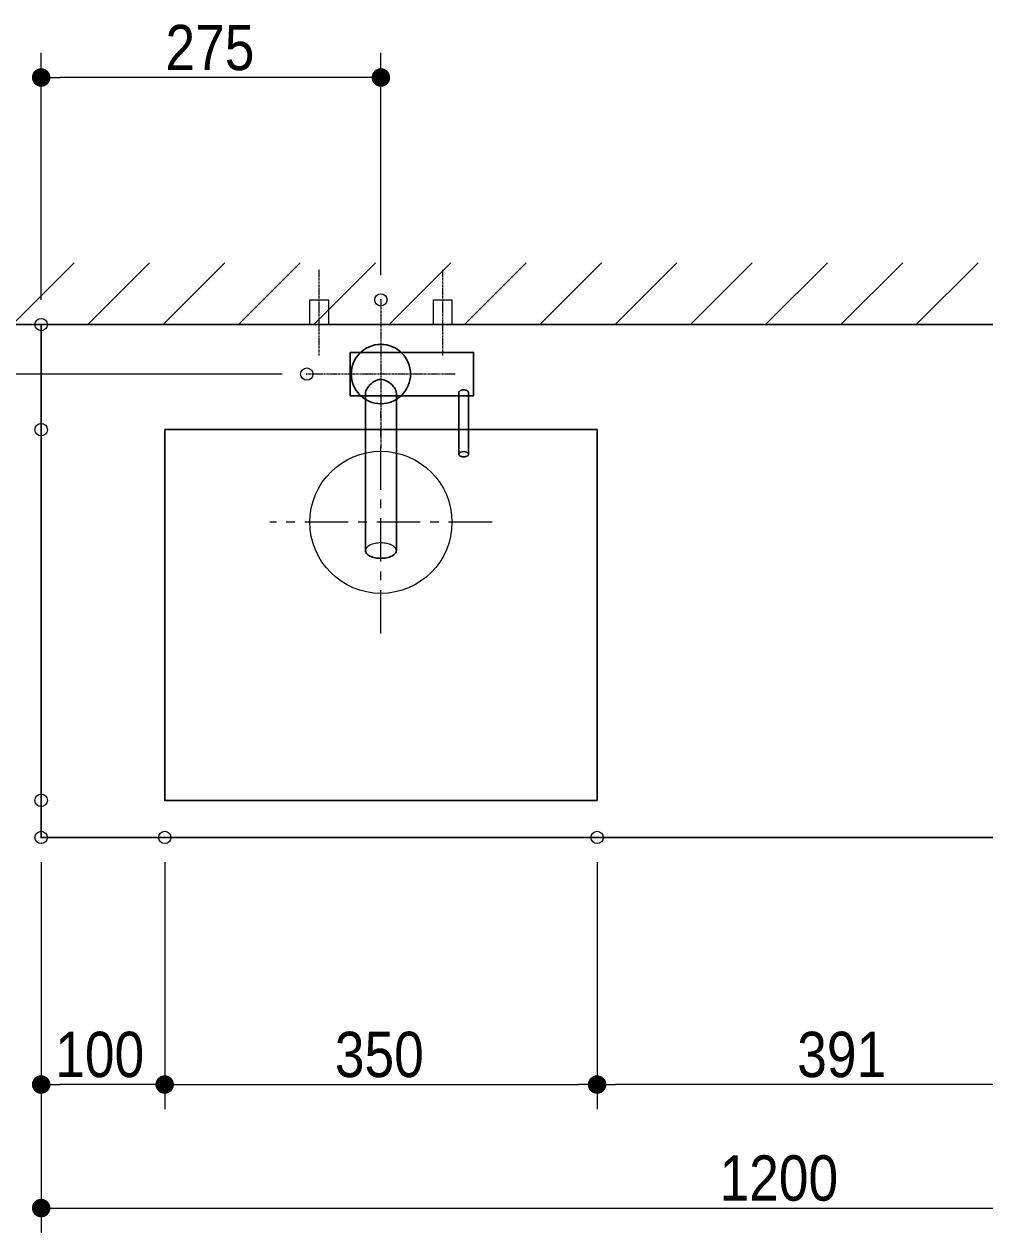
# Model space of a CAD drawing. Units: millimetres, scale not verified. Extents: x -6062 to 6062, y -3045 to 3045.
# Drawn here: x -4826 to -4049, y 545 to 1523 of the extents above; entities that cross this region are included whole.
import ezdxf
from ezdxf.enums import TextEntityAlignment as Align

# ---------------------------------------------------------------- set-up
doc = ezdxf.new("R2010")
doc.units = ezdxf.units.MM
doc.header["$LTSCALE"] = 20
doc.header["$PDMODE"] = 32
doc.header["$PDSIZE"] = 10
doc.linetypes.add('USER2', pattern=[2.91, 1.76, -0.4, 0.35, -0.4])
for name, color, linetype, lineweight in [('0-0_4給排水', 7, 'Continuous', 15), ('0-2_2寸法-1', 7, 'Continuous', 15), ('0-3_0', 7, 'Continuous', 25), ('0-5_5ボウル・キャビネット', 7, 'Continuous', 15), ('0-6_2寸法-2', 7, 'Continuous', 15)]:
    doc.layers.add(name, color=color, linetype=linetype, lineweight=lineweight)
doc.layers.add('0-4_Defpoints', color=7, linetype='Continuous')
doc.styles.add('ＭＳ Ｐゴシック', font='')
doc.styles.get('ＭＳ Ｐゴシック').set_extended_font_data('MS PGothic')

# ---------------------------------------------------------------- blocks, each defined once
blk = doc.blocks.new('_Dot')
at = {"layer": '0-3_0'}
blk.add_line((-10, 0), (-20, 0), dxfattribs=at)
for points in [[(0, 0), (-10, 0), (-9.92, 1.25)], [(0, 0), (-9.92, -1.25), (-10, 0)], [(0, 0), (-9.92, 1.25), (-9.69, 2.49)], [(0, 0), (-9.69, -2.49), (-9.92, -1.25)], [(0, 0), (-9.69, 2.49), (-9.3, 3.68)], [(0, 0), (-9.3, -3.68), (-9.69, -2.49)], [(0, 0), (-9.3, 3.68), (-8.76, 4.82)], [(0, 0), (-8.76, -4.82), (-9.3, -3.68)], [(0, 0), (-8.76, 4.82), (-8.09, 5.88)], [(0, 0), (-8.09, -5.88), (-8.76, -4.82)], [(0, 0), (-8.09, 5.88), (-7.29, 6.85)], [(0, 0), (-7.29, -6.85), (-8.09, -5.88)], [(0, 0), (-7.29, 6.85), (-6.37, 7.71)], [(0, 0), (-6.37, -7.71), (-7.29, -6.85)], [(0, 0), (-6.37, 7.71), (-5.36, 8.44)], [(0, 0), (-5.36, -8.44), (-6.37, -7.71)], [(0, 0), (-5.36, 8.44), (-4.26, 9.05)], [(0, 0), (-4.26, -9.05), (-5.36, -8.44)], [(0, 0), (-4.26, 9.05), (-3.09, 9.51)], [(0, 0), (-3.09, -9.51), (-4.26, -9.05)], [(0, 0), (-3.09, 9.51), (-1.87, 9.82)], [(0, 0), (-1.87, -9.82), (-3.09, -9.51)], [(0, 0), (-1.87, 9.82), (-0.63, 9.98)], [(0, 0), (-0.63, -9.98), (-1.87, -9.82)], [(0, 0), (-0.63, 9.98), (0.63, 9.98)], [(0, 0), (0.63, -9.98), (-0.63, -9.98)], [(0, 0), (0.63, 9.98), (1.87, 9.82)], [(0, 0), (1.87, 9.82), (3.09, 9.51)], [(0, 0), (3.09, 9.51), (4.26, 9.05)], [(0, 0), (4.26, 9.05), (5.36, 8.44)], [(0, 0), (5.36, 8.44), (6.37, 7.71)], [(0, 0), (6.37, 7.71), (7.29, 6.85)], [(0, 0), (7.29, 6.85), (8.09, 5.88)], [(0, 0), (8.09, 5.88), (8.76, 4.82)], [(0, 0), (8.76, 4.82), (9.3, 3.68)], [(0, 0), (9.3, 3.68), (9.69, 2.49)], [(0, 0), (9.69, 2.49), (9.92, 1.25)], [(0, 0), (9.92, 1.25), (10, 0)], [(0, 0), (1.87, -9.82), (0.63, -9.98)], [(0, 0), (3.09, -9.51), (1.87, -9.82)], [(0, 0), (4.26, -9.05), (3.09, -9.51)], [(0, 0), (5.36, -8.44), (4.26, -9.05)], [(0, 0), (6.37, -7.71), (5.36, -8.44)], [(0, 0), (7.29, -6.85), (6.37, -7.71)], [(0, 0), (8.09, -5.88), (7.29, -6.85)], [(0, 0), (8.76, -4.82), (8.09, -5.88)], [(0, 0), (9.3, -3.68), (8.76, -4.82)], [(0, 0), (9.69, -2.49), (9.3, -3.68)], [(0, 0), (9.92, -1.25), (9.69, -2.49)], [(0, 0), (10, 0), (9.92, -1.25)]]:
    blk.add_solid(points, dxfattribs=at)
blk = doc.blocks.new('グループ-17')
at = {"layer": '0-0_4給排水', "linetype": 'USER2'}
for p, q in [((-55000, 26000), (-55000, 23600)), ((-55000, 26000), (-55000, 23600)), ((-53800, 24800), (-56200, 24800))]:
    blk.add_line(p, q, dxfattribs=at)
at = {"layer": '0-0_4給排水', "lineweight": 30}
blk.add_lwpolyline([(-55500, 25150), (-53500, 25150), (-53500, 24450), (-55500, 24450)], close=True, dxfattribs=at)
for points in [[(-55014.3, 24712.3), (-55027, 24710.9), (-55052, 24705.4), (-55076, 24697), (-55098.8, 24686.1), (-55120.3, 24673.2), (-55140.5, 24658.8), (-55159.3, 24643.3), (-55176.7, 24626.9), (-55192.5, 24609.9), (-55206.8, 24592.6), (-55219.4, 24575.2), (-55230, 24557.9), (-55238.6, 24541.1), (-55244.9, 24525.1), (-55248.7, 24510.1), (-55249.7, 24503.1), (-55250, 24496.5), (-55250, 21942.1), (-55249, 21930.9), (-55245.8, 21919.4), (-55240.3, 21907.7), (-55232.4, 21896.1), (-55222.1, 21884.7), (-55209.2, 21873.7), (-55194.1, 21863.3), (-55176.8, 21853.7), (-55157.6, 21845.1), (-55136.8, 21837.5), (-55114.8, 21831.1), (-55092, 21825.9), (-55068.8, 21821.9), (-55045.5, 21819.2), (-55022.5, 21817.6), (-55000, 21817.1), (-54977.5, 21817.6), (-54954.5, 21819.2), (-54931.2, 21821.9), (-54908, 21825.9), (-54885.2, 21831.1)], [(-54885.2, 21831.1), (-54863.2, 21837.5), (-54842.4, 21845.1), (-54823.2, 21853.7), (-54805.9, 21863.3), (-54790.8, 21873.7), (-54777.9, 21884.7), (-54767.6, 21896.1), (-54759.7, 21907.7), (-54754.2, 21919.4), (-54751, 21930.9), (-54750, 21942.1), (-54750, 24496.9), (-54750.3, 24503.5), (-54751.3, 24510.5), (-54755.2, 24525.4), (-54761.5, 24541.5), (-54770.2, 24558.4), (-54781, 24575.8), (-54793.9, 24593.5), (-54808.4, 24611), (-54824.6, 24628.2), (-54842.4, 24644.8), (-54861.4, 24660.3), (-54882, 24674.7), (-54903.8, 24687.4), (-54926.8, 24698.1), (-54951, 24706.2), (-54976, 24711.3), (-54988.7, 24712.5), (-55001.5, 24712.9), (-55014.3, 24712.3)], [(-53580.3, 23497.4), (-53580, 23501), (-53580, 24496.9), (-53580.4, 24500.9), (-53581.5, 24505), (-53583.5, 24509.2), (-53586.1, 24513.4), (-53589.5, 24517.6), (-53593.6, 24521.6), (-53598.3, 24525.5), (-53603.6, 24529.2), (-53609.4, 24532.7), (-53615.7, 24535.8), (-53622.5, 24538.5), (-53629.6, 24540.7), (-53637.1, 24542.6), (-53644.7, 24543.9), (-53652.5, 24544.7), (-53660.4, 24544.9), (-53668.3, 24544.6), (-53676, 24543.8), (-53683.6, 24542.4), (-53691, 24540.6), (-53698, 24538.3), (-53704.7, 24535.5), (-53711, 24532.5), (-53716.7, 24529.1), (-53722, 24525.4), (-53726.6, 24521.5), (-53730.6, 24517.4), (-53733.9, 24513.3), (-53736.6, 24509.1), (-53738.5, 24504.9), (-53739.6, 24500.8), (-53740, 24496.8), (-53740, 23501), (-53739.7, 23497.4), (-53738.7, 23493.7), (-53736.9, 23490), (-53734.4, 23486.2)], [(-53734.4, 23486.2), (-53731.1, 23482.6), (-53727, 23479.1), (-53722.1, 23475.7), (-53716.6, 23472.7), (-53710.4, 23469.9), (-53703.8, 23467.5), (-53696.7, 23465.4), (-53689.4, 23463.8), (-53682, 23462.5), (-53674.6, 23461.6), (-53667.2, 23461.1), (-53660, 23461), (-53652.8, 23461.1), (-53645.4, 23461.6), (-53638, 23462.5), (-53630.6, 23463.8), (-53623.3, 23465.4), (-53616.2, 23467.5), (-53609.6, 23469.9), (-53603.4, 23472.7), (-53597.9, 23475.7), (-53593, 23479.1), (-53588.9, 23482.6), (-53585.6, 23486.2), (-53583.1, 23490), (-53581.3, 23493.7), (-53580.3, 23497.4)]]:
    blk.add_lwpolyline(points, dxfattribs=at)
at = {"layer": '0-0_4給排水'}
for points in [[(-53580, 23501), (-53580.3, 23504.6), (-53581.3, 23508.2), (-53583.1, 23512), (-53585.6, 23515.7), (-53588.9, 23519.3), (-53593, 23522.9), (-53597.9, 23526.2), (-53603.4, 23529.2), (-53609.6, 23532), (-53616.2, 23534.4), (-53623.3, 23536.5), (-53630.6, 23538.2), (-53638, 23539.4), (-53645.4, 23540.3), (-53652.8, 23540.8), (-53660, 23541), (-53667.2, 23540.8), (-53674.6, 23540.3), (-53682, 23539.4), (-53689.4, 23538.2), (-53696.7, 23536.5), (-53703.8, 23534.4), (-53710.4, 23532), (-53716.6, 23529.2), (-53722.1, 23526.2), (-53727, 23522.9), (-53731.1, 23519.3), (-53734.4, 23515.7), (-53736.9, 23512), (-53738.7, 23508.2), (-53739.7, 23504.6), (-53740, 23501)], [(-54750, 21942.1), (-54751, 21953.3), (-54754.2, 21964.9), (-54759.7, 21976.5), (-54767.6, 21988.1), (-54777.9, 21999.5), (-54790.8, 22010.5), (-54805.9, 22020.9), (-54823.2, 22030.5), (-54842.4, 22039.2), (-54863.2, 22046.7), (-54885.2, 22053.2), (-54908, 22058.3), (-54931.2, 22062.3), (-54954.5, 22065), (-54977.5, 22066.6), (-55000, 22067.1), (-55022.5, 22066.6), (-55045.5, 22065), (-55068.8, 22062.3), (-55092, 22058.3), (-55114.8, 22053.2), (-55136.8, 22046.7), (-55157.6, 22039.2), (-55176.8, 22030.5), (-55194.1, 22020.9), (-55209.2, 22010.5), (-55222.1, 21999.5), (-55232.4, 21988.1), (-55240.3, 21976.5), (-55245.8, 21964.9), (-55249, 21953.3), (-55250, 21942.1)]]:
    blk.add_lwpolyline(points, dxfattribs=at)
at = {"layer": '0-0_4給排水', "lineweight": 30}
blk.add_circle((-55000, 24800), 480, dxfattribs=at)
blk = doc.blocks.new('グループ-18')
at = {"layer": '0-0_4給排水', "linetype": 'USER2'}
for p, q in [((-56000, 25100), (-56000, 26500)), ((-54000, 25100), (-54000, 26500))]:
    blk.add_line(p, q, dxfattribs=at)
at = {"layer": '0-0_4給排水'}
for points in [[(-56150, 25600), (-56150, 26000), (-55850, 26000), (-55850, 25600)], [(-54150, 25600), (-54150, 26000), (-53850, 26000), (-53850, 25600)]]:
    blk.add_lwpolyline(points, dxfattribs=at)
blk.add_blockref('グループ-17', (0, 0), dxfattribs=at)

msp = doc.modelspace()

# ---------------------------------------------------------------- linework, layer by layer
at = {"layer": '0-2_2寸法-1'}
for p, q in [((-4812.5, 1300), (-4812.5, 1500)), ((-4537.5, 1320), (-4537.5, 1500)), ((-4552.51, 1480), (-4797.49, 1480)), ((-4812.5, 845), (-4812.5, 645)), ((-4712.5, 845), (-4712.5, 645)), ((-4712.5, 845), (-4712.5, 645)), ((-4362.5, 845), (-4362.5, 645)), ((-4362.5, 845), (-4362.5, 645)), ((-4727.51, 665), (-4797.49, 665)), ((-4697.49, 665), (-4377.51, 665)), ((-3986.51, 665), (-4347.49, 665)), ((-4812.5, 645), (-4812.5, 545)), ((-4797.49, 565), (-3627.51, 565))]:
    msp.add_line(p, q, dxfattribs=at)
at = {"layer": '0-4_Defpoints'}
for p in [(-4812.5, 1480), (-4537.5, 1300), (-4812.5, 1280), (-4597.5, 1240), (-4812.5, 1195), (-4812.5, 895), (-4812.5, 865), (-4712.5, 865), (-4362.5, 865), (-4812.5, 665), (-4362.5, 665), (-4362.5, 665)]:
    msp.add_point(p, dxfattribs=at)
at = {"layer": '0-5_5ボウル・キャビネット'}
for p, q in [((-4835.66, 1280), (-4785.66, 1330)), ((-4774.7, 1280), (-4724.7, 1330)), ((-4713.74, 1280), (-4663.74, 1330)), ((-4652.78, 1280), (-4602.78, 1330)), ((-4591.82, 1280), (-4541.82, 1330)), ((-4530.86, 1280), (-4480.86, 1330)), ((-4469.9, 1280), (-4419.9, 1330)), ((-4408.94, 1280), (-4358.94, 1330)), ((-4347.98, 1280), (-4297.98, 1330)), ((-4287.02, 1280), (-4237.02, 1330)), ((-4226.06, 1280), (-4176.06, 1330)), ((-4165.1, 1280), (-4115.1, 1330)), ((-4104.14, 1280), (-4054.14, 1330))]:
    msp.add_line(p, q, dxfattribs=at)
at = {"layer": '0-5_5ボウル・キャビネット', "lineweight": 30}
msp.add_line((-4912.5, 1280), (-3512.5, 1280), dxfattribs=at)
at = {"layer": '0-5_5ボウル・キャビネット', "linetype": 'USER2'}
for p, q in [((-4537.5, 1030), (-4537.5, 1210)), ((-4447.5, 1120), (-4627.5, 1120))]:
    msp.add_line(p, q, dxfattribs=at)
at = {"layer": '0-5_5ボウル・キャビネット', "lineweight": 30}
for points in [[(-4812.5, 1280), (-3612.5, 1280), (-3612.5, 865), (-4812.5, 865)], [(-4712.5, 1195), (-4362.5, 1195), (-4362.5, 895), (-4712.5, 895)]]:
    msp.add_lwpolyline(points, close=True, dxfattribs=at)
at = {"layer": '0-5_5ボウル・キャビネット'}
msp.add_circle((-4537.5, 1120), 57.5, dxfattribs=at)
at = {"layer": '0-6_2寸法-2'}
msp.add_line((-4617.5, 1240), (-5082.5, 1240), dxfattribs=at)

# ---------------------------------------------------------------- block references
at = {"layer": '0-0_4給排水', "xscale": 0.05, "yscale": 0.05}
msp.add_blockref('グループ-18', (-1787.5, 0), dxfattribs=at)
at = {"layer": '0-2_2寸法-1', "xscale": 0.7503418, "yscale": 0.7503418, "rotation": 180}
for p in [(-4812.5, 1480), (-4812.5, 665), (-4712.5, 665), (-4362.5, 665), (-4812.5, 565)]:
    msp.add_blockref('_Dot', p, dxfattribs=at)
at = {"layer": '0-2_2寸法-1', "xscale": 0.7503418, "yscale": 0.7503418}
for p in [(-4537.5, 1480), (-4712.5, 665), (-4362.5, 665)]:
    msp.add_blockref('_Dot', p, dxfattribs=at)

# ---------------------------------------------------------------- texts
at = {"layer": '0-2_2寸法-1', "style": 'ＭＳ Ｐゴシック', "width": 0.9}
for s, p in [('275', (-4711.89, 1474.94)), ('100', (-4801.11, 660.04)), ('350', (-4574.78, 660.04)), ('391', (-4200.52, 660.04)), ('1200', (-4263.41, 560.04))]:
    msp.add_text(s, height=36.66, dxfattribs=at).set_placement(p, align=Align.BOTTOM_LEFT)

doc.saveas('drawing.dxf')
